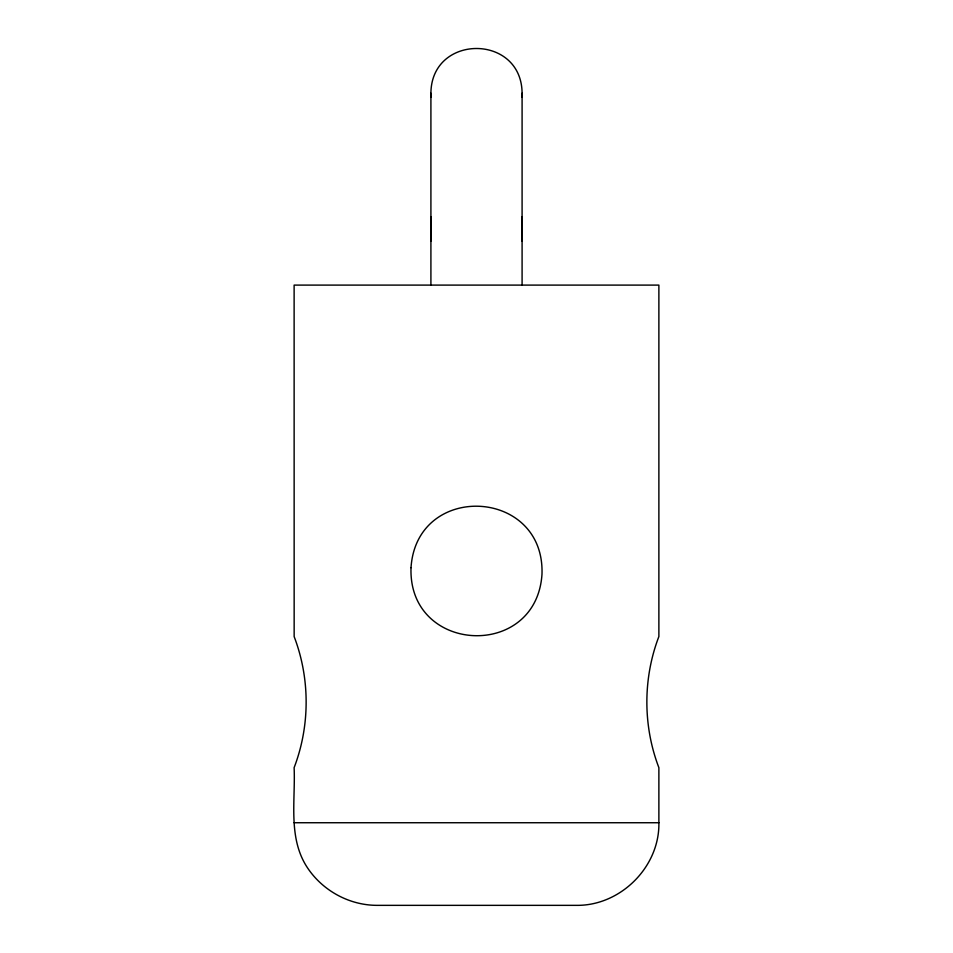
<?xml version="1.0" encoding="UTF-8"?>
<svg xmlns="http://www.w3.org/2000/svg" width="953" height="953" viewBox="0 0 953 953"><rect width="100%" height="100%" fill="white"/><g stroke="black" fill="none" stroke-linecap="round" stroke-linejoin="round"><path stroke-width="1.43" d="M430.911 285.102L430.911 93.239C431.304 33.593 521.696 33.593 522.089 93.239L522.089 285.102M522.089 241.109L522.089 216.617M430.911 241.109L430.911 216.617M658.88 822.737C659.75 866.92 620.415 906.005 576.327 905.35L376.733 905.35C349.251 905.207 322.817 890.769 307.581 867.945C287.735 838.271 295.573 801.056 294.12 767.665C310.13 725.829 310.142 678.465 294.155 636.616L294.12 285.102L658.88 285.102L658.88 636.533C642.858 678.405 642.858 725.793 658.88 767.665L658.88 822.737L294.12 822.737M521.72 97.051L522.089 93.239M430.911 93.239L431.28 97.051M411.017 567.666C407.991 653.949 536.348 660.393 541.983 574.254C545.009 487.972 416.652 481.527 411.017 567.666"/></g></svg>
